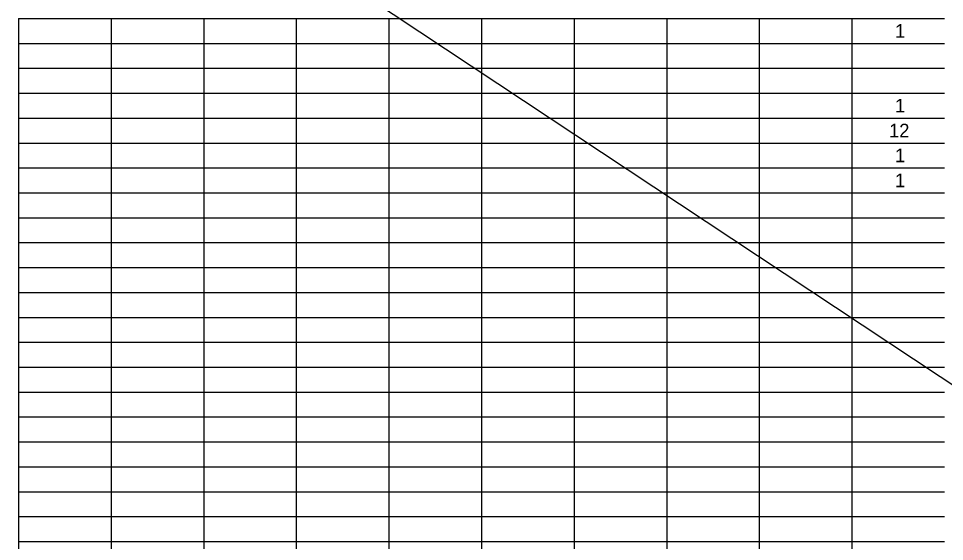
# Model space of a CAD drawing. Extents: x 0 to 34, y 0 to 22.
# Drawn here: x 6.1 to 15.6, y 10.11 to 15.47 of the extents above; entities that cross this region are included whole.
import ezdxf

# ---------------------------------------------------------------- set-up
doc = ezdxf.new("R2010")
doc.units = 0
doc.layers.add('Default', color=7, linetype='Continuous')
doc.layers.add('SC_Scratch1', color=7, linetype='Continuous')

msp = doc.modelspace()

# ---------------------------------------------------------------- linework, layer by layer
at = {"layer": 'Default'}
for p, q in [((6.1039, 15.4739), (7.0535, 15.4739)), ((6.1039, 15.4739), (6.1039, 15.2183)), ((7.0535, 15.4739), (8.003, 15.4739)), ((7.0535, 15.4739), (7.0535, 15.2183)), ((8.003, 15.4739), (8.9526, 15.4739)), ((8.003, 15.4739), (8.003, 15.2183)), ((8.9526, 15.4739), (9.9022, 15.4739)), ((8.9526, 15.4739), (8.9526, 15.2183)), ((9.9022, 15.4739), (10.8517, 15.4739)), ((9.9022, 15.4739), (9.9022, 15.2183)), ((10.8517, 15.4739), (11.8013, 15.4739)), ((10.8517, 15.4739), (10.8517, 15.2183)), ((11.8013, 15.4739), (12.7509, 15.4739)), ((11.8013, 15.4739), (11.8013, 15.2183)), ((12.7509, 15.4739), (13.7004, 15.4739)), ((12.7509, 15.4739), (12.7509, 15.2183)), ((13.7004, 15.4739), (14.65, 15.4739)), ((13.7004, 15.4739), (13.7004, 15.2183)), ((14.65, 15.4739), (15.5996, 15.4739)), ((14.65, 15.4739), (14.65, 15.2183)), ((6.1039, 15.2183), (7.0535, 15.2183)), ((6.1039, 15.2183), (6.1039, 14.9626)), ((7.0535, 15.2183), (8.003, 15.2183)), ((7.0535, 15.2183), (7.0535, 14.9626)), ((8.003, 15.2183), (8.9526, 15.2183)), ((8.003, 15.2183), (8.003, 14.9626)), ((8.9526, 15.2183), (9.9022, 15.2183)), ((8.9526, 15.2183), (8.9526, 14.9626)), ((9.9022, 15.2183), (10.8517, 15.2183)), ((9.9022, 15.2183), (9.9022, 14.9626)), ((10.8517, 15.2183), (11.8013, 15.2183)), ((10.8517, 15.2183), (10.8517, 14.9626)), ((11.8013, 15.2183), (12.7509, 15.2183)), ((11.8013, 15.2183), (11.8013, 14.9626)), ((12.7509, 15.2183), (13.7004, 15.2183)), ((12.7509, 15.2183), (12.7509, 14.9626)), ((13.7004, 15.2183), (14.65, 15.2183)), ((13.7004, 15.2183), (13.7004, 14.9626)), ((14.65, 15.2183), (15.5996, 15.2183)), ((14.65, 15.2183), (14.65, 14.9626)), ((6.1039, 14.9626), (7.0535, 14.9626)), ((6.1039, 14.9626), (6.1039, 14.4513)), ((7.0535, 14.9626), (8.003, 14.9626)), ((7.0535, 14.9626), (7.0535, 14.4513)), ((8.003, 14.9626), (8.9526, 14.9626)), ((8.003, 14.9626), (8.003, 14.4513)), ((8.9526, 14.9626), (9.9022, 14.9626)), ((8.9526, 14.9626), (8.9526, 14.4513)), ((9.9022, 14.9626), (10.8517, 14.9626)), ((9.9022, 14.9626), (9.9022, 14.4513)), ((10.8517, 14.9626), (11.8013, 14.9626)), ((10.8517, 14.9626), (10.8517, 14.4513)), ((11.8013, 14.9626), (12.7509, 14.9626)), ((11.8013, 14.9626), (11.8013, 14.4513)), ((12.7509, 14.9626), (13.7004, 14.9626)), ((12.7509, 14.9626), (12.7509, 14.4513)), ((13.7004, 14.9626), (14.65, 14.9626)), ((13.7004, 14.9626), (13.7004, 14.4513)), ((14.65, 14.9626), (15.5996, 14.9626)), ((14.65, 14.9626), (14.65, 14.4513)), ((6.1039, 14.707), (7.0535, 14.707)), ((7.0535, 14.707), (8.003, 14.707)), ((8.003, 14.707), (8.9526, 14.707)), ((8.9526, 14.707), (9.9022, 14.707)), ((9.9022, 14.707), (10.8517, 14.707)), ((10.8517, 14.707), (11.8013, 14.707)), ((11.8013, 14.707), (12.7509, 14.707)), ((12.7509, 14.707), (13.7004, 14.707)), ((13.7004, 14.707), (14.65, 14.707)), ((14.65, 14.707), (15.5996, 14.707)), ((6.1039, 14.4513), (7.0535, 14.4513)), ((6.1039, 14.4513), (6.1039, 14.1957)), ((7.0535, 14.4513), (8.003, 14.4513)), ((7.0535, 14.4513), (7.0535, 14.1957)), ((8.003, 14.4513), (8.9526, 14.4513)), ((8.003, 14.4513), (8.003, 14.1957)), ((8.9526, 14.4513), (9.9022, 14.4513)), ((8.9526, 14.4513), (8.9526, 14.1957)), ((9.9022, 14.4513), (10.8517, 14.4513)), ((9.9022, 14.4513), (9.9022, 14.1957)), ((10.8517, 14.4513), (11.8013, 14.4513)), ((10.8517, 14.4513), (10.8517, 14.1957)), ((11.8013, 14.4513), (12.7509, 14.4513)), ((11.8013, 14.4513), (11.8013, 14.1957)), ((12.7509, 14.4513), (13.7004, 14.4513)), ((12.7509, 14.4513), (12.7509, 14.1957)), ((13.7004, 14.4513), (14.65, 14.4513)), ((13.7004, 14.4513), (13.7004, 14.1957)), ((14.65, 14.4513), (15.5996, 14.4513)), ((14.65, 14.4513), (14.65, 14.1957)), ((6.1039, 14.1957), (7.0535, 14.1957)), ((6.1039, 14.1957), (6.1039, 13.94)), ((7.0535, 14.1957), (8.003, 14.1957)), ((7.0535, 14.1957), (7.0535, 13.94)), ((8.003, 14.1957), (8.9526, 14.1957)), ((8.003, 14.1957), (8.003, 13.94)), ((8.9526, 14.1957), (9.9022, 14.1957)), ((8.9526, 14.1957), (8.9526, 13.94)), ((9.9022, 14.1957), (10.8517, 14.1957)), ((9.9022, 14.1957), (9.9022, 13.94)), ((10.8517, 14.1957), (11.8013, 14.1957)), ((10.8517, 14.1957), (10.8517, 13.94)), ((11.8013, 14.1957), (12.7509, 14.1957)), ((11.8013, 14.1957), (11.8013, 13.94)), ((12.7509, 14.1957), (13.7004, 14.1957)), ((12.7509, 14.1957), (12.7509, 13.94)), ((13.7004, 14.1957), (14.65, 14.1957)), ((13.7004, 14.1957), (13.7004, 13.94)), ((14.65, 14.1957), (15.5996, 14.1957)), ((14.65, 14.1957), (14.65, 13.94)), ((6.1039, 13.94), (7.0535, 13.94)), ((6.1039, 13.94), (6.1039, 13.6843)), ((7.0535, 13.94), (8.003, 13.94)), ((7.0535, 13.94), (7.0535, 13.6843)), ((8.003, 13.94), (8.9526, 13.94)), ((8.003, 13.94), (8.003, 13.6843)), ((8.9526, 13.94), (9.9022, 13.94)), ((8.9526, 13.94), (8.9526, 13.6843)), ((9.9022, 13.94), (10.8517, 13.94)), ((9.9022, 13.94), (9.9022, 13.6843)), ((10.8517, 13.94), (11.8013, 13.94)), ((10.8517, 13.94), (10.8517, 13.6843)), ((11.8013, 13.94), (12.7509, 13.94)), ((11.8013, 13.94), (11.8013, 13.6843)), ((12.7509, 13.94), (13.7004, 13.94)), ((12.7509, 13.94), (12.7509, 13.6843)), ((13.7004, 13.94), (14.65, 13.94)), ((13.7004, 13.94), (13.7004, 13.6843)), ((14.65, 13.94), (15.5996, 13.94)), ((14.65, 13.94), (14.65, 13.6843)), ((6.1039, 13.6843), (7.0535, 13.6843)), ((6.1039, 13.6843), (6.1039, 11.6391)), ((7.0535, 13.6843), (8.003, 13.6843)), ((7.0535, 13.6843), (7.0535, 11.6391)), ((8.003, 13.6843), (8.9526, 13.6843)), ((8.003, 13.6843), (8.003, 11.6391)), ((8.9526, 13.6843), (9.9022, 13.6843)), ((8.9526, 13.6843), (8.9526, 11.6391)), ((9.9022, 13.6843), (10.8517, 13.6843)), ((9.9022, 13.6843), (9.9022, 11.6391)), ((10.8517, 13.6843), (11.8013, 13.6843)), ((10.8517, 13.6843), (10.8517, 11.6391)), ((11.8013, 13.6843), (12.7509, 13.6843)), ((11.8013, 13.6843), (11.8013, 11.6391)), ((12.7509, 13.6843), (13.7004, 13.6843)), ((12.7509, 13.6843), (12.7509, 11.6391)), ((13.7004, 13.6843), (14.65, 13.6843)), ((13.7004, 13.6843), (13.7004, 11.6391)), ((14.65, 13.6843), (15.5996, 13.6843)), ((14.65, 13.6843), (14.65, 11.6391)), ((6.1039, 13.4287), (7.0535, 13.4287)), ((7.0535, 13.4287), (8.003, 13.4287)), ((8.003, 13.4287), (8.9526, 13.4287)), ((8.9526, 13.4287), (9.9022, 13.4287)), ((9.9022, 13.4287), (10.8517, 13.4287)), ((10.8517, 13.4287), (11.8013, 13.4287)), ((11.8013, 13.4287), (12.7509, 13.4287)), ((12.7509, 13.4287), (13.7004, 13.4287)), ((13.7004, 13.4287), (14.65, 13.4287)), ((14.65, 13.4287), (15.5996, 13.4287)), ((6.1039, 13.173), (7.0535, 13.173)), ((7.0535, 13.173), (8.003, 13.173)), ((8.003, 13.173), (8.9526, 13.173)), ((8.9526, 13.173), (9.9022, 13.173)), ((9.9022, 13.173), (10.8517, 13.173)), ((10.8517, 13.173), (11.8013, 13.173)), ((11.8013, 13.173), (12.7509, 13.173)), ((12.7509, 13.173), (13.7004, 13.173)), ((13.7004, 13.173), (14.65, 13.173)), ((14.65, 13.173), (15.5996, 13.173)), ((6.1039, 12.9174), (7.0535, 12.9174)), ((7.0535, 12.9174), (8.003, 12.9174)), ((8.003, 12.9174), (8.9526, 12.9174)), ((8.9526, 12.9174), (9.9022, 12.9174)), ((9.9022, 12.9174), (10.8517, 12.9174)), ((10.8517, 12.9174), (11.8013, 12.9174)), ((11.8013, 12.9174), (12.7509, 12.9174)), ((12.7509, 12.9174), (13.7004, 12.9174)), ((13.7004, 12.9174), (14.65, 12.9174)), ((14.65, 12.9174), (15.5996, 12.9174)), ((6.1039, 12.6617), (7.0535, 12.6617)), ((7.0535, 12.6617), (8.003, 12.6617)), ((8.003, 12.6617), (8.9526, 12.6617)), ((8.9526, 12.6617), (9.9022, 12.6617)), ((9.9022, 12.6617), (10.8517, 12.6617)), ((10.8517, 12.6617), (11.8013, 12.6617)), ((11.8013, 12.6617), (12.7509, 12.6617)), ((12.7509, 12.6617), (13.7004, 12.6617)), ((13.7004, 12.6617), (14.65, 12.6617)), ((14.65, 12.6617), (15.5996, 12.6617)), ((6.1039, 12.4061), (7.0535, 12.4061)), ((7.0535, 12.4061), (8.003, 12.4061)), ((8.003, 12.4061), (8.9526, 12.4061)), ((8.9526, 12.4061), (9.9022, 12.4061)), ((9.9022, 12.4061), (10.8517, 12.4061)), ((10.8517, 12.4061), (11.8013, 12.4061)), ((11.8013, 12.4061), (12.7509, 12.4061)), ((12.7509, 12.4061), (13.7004, 12.4061)), ((13.7004, 12.4061), (14.65, 12.4061)), ((14.65, 12.4061), (15.5996, 12.4061)), ((6.1039, 12.1504), (7.0535, 12.1504)), ((7.0535, 12.1504), (8.003, 12.1504)), ((8.003, 12.1504), (8.9526, 12.1504)), ((8.9526, 12.1504), (9.9022, 12.1504)), ((9.9022, 12.1504), (10.8517, 12.1504)), ((10.8517, 12.1504), (11.8013, 12.1504)), ((11.8013, 12.1504), (12.7509, 12.1504)), ((12.7509, 12.1504), (13.7004, 12.1504)), ((13.7004, 12.1504), (14.65, 12.1504)), ((14.65, 12.1504), (15.5996, 12.1504)), ((6.1039, 11.8948), (7.0535, 11.8948)), ((7.0535, 11.8948), (8.003, 11.8948)), ((8.003, 11.8948), (8.9526, 11.8948)), ((8.9526, 11.8948), (9.9022, 11.8948)), ((9.9022, 11.8948), (10.8517, 11.8948)), ((10.8517, 11.8948), (11.8013, 11.8948)), ((11.8013, 11.8948), (12.7509, 11.8948)), ((12.7509, 11.8948), (13.7004, 11.8948)), ((13.7004, 11.8948), (14.65, 11.8948)), ((14.65, 11.8948), (15.5996, 11.8948)), ((6.1039, 11.6391), (7.0535, 11.6391)), ((6.1039, 11.6391), (6.1039, 11.3835)), ((7.0535, 11.6391), (8.003, 11.6391)), ((7.0535, 11.6391), (7.0535, 11.3835)), ((8.003, 11.6391), (8.9526, 11.6391)), ((8.003, 11.6391), (8.003, 11.3835)), ((8.9526, 11.6391), (9.9022, 11.6391)), ((8.9526, 11.6391), (8.9526, 11.3835)), ((9.9022, 11.6391), (10.8517, 11.6391)), ((9.9022, 11.6391), (9.9022, 11.3835)), ((10.8517, 11.6391), (11.8013, 11.6391)), ((10.8517, 11.6391), (10.8517, 11.3835)), ((11.8013, 11.6391), (12.7509, 11.6391)), ((11.8013, 11.6391), (11.8013, 11.3835)), ((12.7509, 11.6391), (13.7004, 11.6391)), ((12.7509, 11.6391), (12.7509, 11.3835)), ((13.7004, 11.6391), (14.65, 11.6391)), ((13.7004, 11.6391), (13.7004, 11.3835)), ((14.65, 11.6391), (15.5996, 11.6391)), ((14.65, 11.6391), (14.65, 11.3835)), ((6.1039, 11.3835), (7.0535, 11.3835)), ((6.1039, 11.3835), (6.1039, 10.3609)), ((7.0535, 11.3835), (8.003, 11.3835)), ((7.0535, 11.3835), (7.0535, 10.3609)), ((8.003, 11.3835), (8.9526, 11.3835)), ((8.003, 11.3835), (8.003, 10.3609)), ((8.9526, 11.3835), (9.9022, 11.3835)), ((8.9526, 11.3835), (8.9526, 10.3609)), ((9.9022, 11.3835), (10.8517, 11.3835)), ((9.9022, 11.3835), (9.9022, 10.3609)), ((10.8517, 11.3835), (11.8013, 11.3835)), ((10.8517, 11.3835), (10.8517, 10.3609)), ((11.8013, 11.3835), (12.7509, 11.3835)), ((11.8013, 11.3835), (11.8013, 10.3609)), ((12.7509, 11.3835), (13.7004, 11.3835)), ((12.7509, 11.3835), (12.7509, 10.3609)), ((13.7004, 11.3835), (14.65, 11.3835)), ((13.7004, 11.3835), (13.7004, 10.3609)), ((14.65, 11.3835), (15.5996, 11.3835)), ((14.65, 11.3835), (14.65, 10.3609)), ((6.1039, 11.1278), (7.0535, 11.1278)), ((7.0535, 11.1278), (8.003, 11.1278)), ((8.003, 11.1278), (8.9526, 11.1278)), ((8.9526, 11.1278), (9.9022, 11.1278)), ((9.9022, 11.1278), (10.8517, 11.1278)), ((10.8517, 11.1278), (11.8013, 11.1278)), ((11.8013, 11.1278), (12.7509, 11.1278)), ((12.7509, 11.1278), (13.7004, 11.1278)), ((13.7004, 11.1278), (14.65, 11.1278)), ((14.65, 11.1278), (15.5996, 11.1278)), ((6.1039, 10.8722), (7.0535, 10.8722)), ((7.0535, 10.8722), (8.003, 10.8722)), ((8.003, 10.8722), (8.9526, 10.8722)), ((8.9526, 10.8722), (9.9022, 10.8722)), ((9.9022, 10.8722), (10.8517, 10.8722)), ((10.8517, 10.8722), (11.8013, 10.8722)), ((11.8013, 10.8722), (12.7509, 10.8722)), ((12.7509, 10.8722), (13.7004, 10.8722)), ((13.7004, 10.8722), (14.65, 10.8722)), ((14.65, 10.8722), (15.5996, 10.8722)), ((6.1039, 10.6165), (7.0535, 10.6165)), ((7.0535, 10.6165), (8.003, 10.6165)), ((8.003, 10.6165), (8.9526, 10.6165)), ((8.9526, 10.6165), (9.9022, 10.6165)), ((9.9022, 10.6165), (10.8517, 10.6165)), ((10.8517, 10.6165), (11.8013, 10.6165)), ((11.8013, 10.6165), (12.7509, 10.6165)), ((12.7509, 10.6165), (13.7004, 10.6165)), ((13.7004, 10.6165), (14.65, 10.6165)), ((14.65, 10.6165), (15.5996, 10.6165)), ((6.1039, 10.3609), (7.0535, 10.3609)), ((6.1039, 10.3609), (6.1039, 10.1052)), ((7.0535, 10.3609), (8.003, 10.3609)), ((7.0535, 10.3609), (7.0535, 10.1052)), ((8.003, 10.3609), (8.9526, 10.3609)), ((8.003, 10.3609), (8.003, 10.1052)), ((8.9526, 10.3609), (9.9022, 10.3609)), ((8.9526, 10.3609), (8.9526, 10.1052)), ((9.9022, 10.3609), (10.8517, 10.3609)), ((9.9022, 10.3609), (9.9022, 10.1052)), ((10.8517, 10.3609), (11.8013, 10.3609)), ((10.8517, 10.3609), (10.8517, 10.1052)), ((11.8013, 10.3609), (12.7509, 10.3609)), ((11.8013, 10.3609), (11.8013, 10.1052)), ((12.7509, 10.3609), (13.7004, 10.3609)), ((12.7509, 10.3609), (12.7509, 10.1052)), ((13.7004, 10.3609), (14.65, 10.3609)), ((13.7004, 10.3609), (13.7004, 10.1052)), ((14.65, 10.3609), (15.5996, 10.3609)), ((14.65, 10.3609), (14.65, 10.1052)), ((6.1039, 10.1052), (7.0535, 10.1052)), ((6.1039, 10.1052), (6.1039, 9.8496)), ((7.0535, 10.1052), (8.003, 10.1052)), ((7.0535, 10.1052), (7.0535, 9.8496)), ((8.003, 10.1052), (8.9526, 10.1052)), ((8.003, 10.1052), (8.003, 9.8496)), ((8.9526, 10.1052), (9.9022, 10.1052)), ((8.9526, 10.1052), (8.9526, 9.8496)), ((9.9022, 10.1052), (10.8517, 10.1052)), ((9.9022, 10.1052), (9.9022, 9.8496)), ((10.8517, 10.1052), (11.8013, 10.1052)), ((10.8517, 10.1052), (10.8517, 9.8496)), ((11.8013, 10.1052), (12.7509, 10.1052)), ((11.8013, 10.1052), (11.8013, 9.8496)), ((12.7509, 10.1052), (13.7004, 10.1052)), ((12.7509, 10.1052), (12.7509, 9.8496)), ((13.7004, 10.1052), (14.65, 10.1052)), ((13.7004, 10.1052), (13.7004, 9.8496)), ((14.65, 10.1052), (15.5996, 10.1052)), ((14.65, 10.1052), (14.65, 9.8496))]:
    msp.add_line(p, q, dxfattribs=at)
at = {"layer": 'SC_Scratch1'}
msp.add_line((31.1943, 1.413), (2.3057, 20.587), dxfattribs=at)

# ---------------------------------------------------------------- texts
at = {"layer": 'Default'}
for s, p in [('1', (15.092, 15.2761)), ('1', (15.092, 14.5091)), ('12', (15.0316, 14.2535)), ('1', (15.092, 13.9978)), ('1', (15.092, 13.7422))]:
    msp.add_text(s, height=0.14, dxfattribs=at).set_placement(p)

doc.saveas('drawing.dxf')
